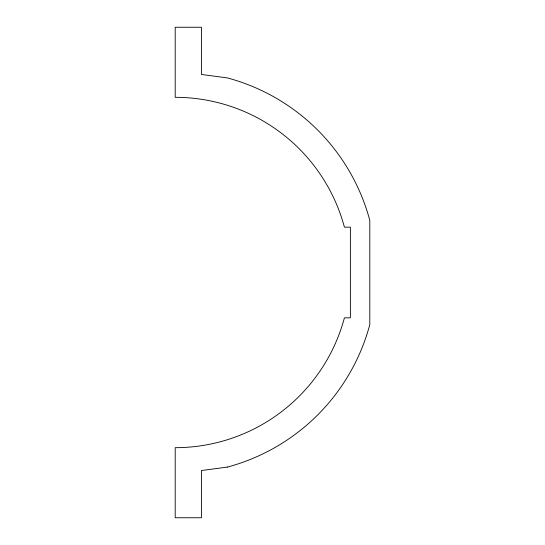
<?xml version="1.0" encoding="UTF-8"?>
<svg xmlns="http://www.w3.org/2000/svg" width="545" height="545" viewBox="0 0 545 545"><rect width="100%" height="100%" fill="white"/><g stroke="black" fill="none" stroke-linecap="round" stroke-linejoin="round"><path stroke-width="0.82" d="M227.347 467.092L201.48 470.526L201.48 517.75L175.204 517.75L175.204 447.677A175.177 175.177 0 0 0 344.413 317.837L350.381 317.837L350.381 227.163L344.413 227.163A175.177 175.177 0 0 0 175.204 97.323L175.204 27.25L201.48 27.25L201.48 74.474L227.347 77.908A201.452 201.452 0 0 1 369.796 220.357L369.796 324.643A201.452 201.452 0 0 1 227.347 467.092"/></g></svg>
